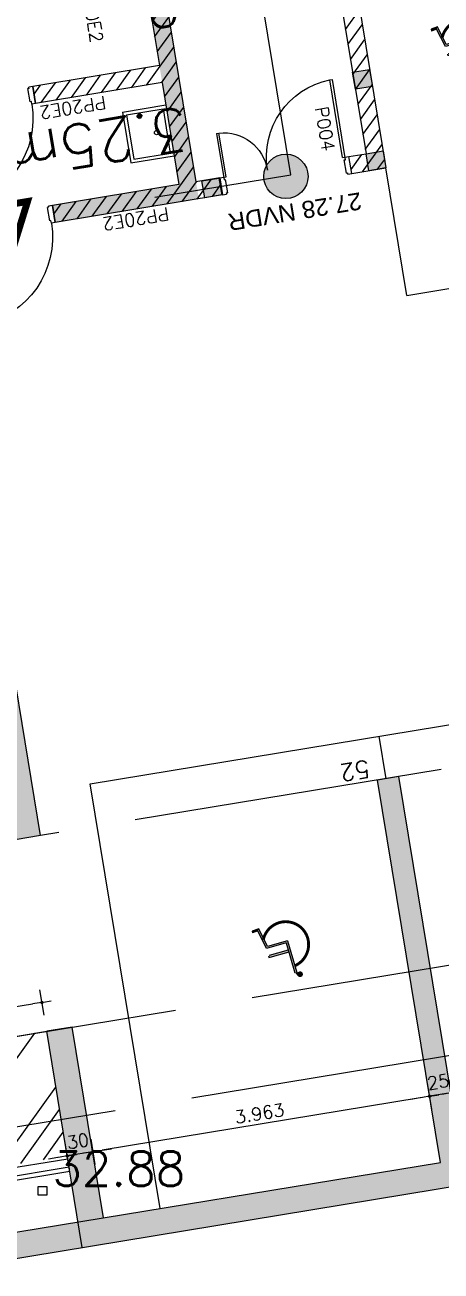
# Model space of a CAD drawing. Header units: millimetres. Extents: x 33240 to 33395, y 51607 to 51720.
# Drawn here: x 33292.47 to 33297.3, y 51626.94 to 51641.42 of the extents above; entities that cross this region are included whole.
import ezdxf
from ezdxf.enums import TextEntityAlignment as Align

# ---------------------------------------------------------------- set-up
doc = ezdxf.new("R2010")
doc.units = ezdxf.units.MM
doc.header["$LTSCALE"] = 0.3
doc.header["$MEASUREMENT"] = 0
doc.header["$PDMODE"] = 34
doc.header["$PDSIZE"] = 0.3
doc.linetypes.add('ACAD_ISO02W100', pattern=[15, 12, -3])
doc.linetypes.add('ACAD_ISO08W100', pattern=[36, 24, -3, 6, -3])
doc.layers.get('0').update_dxf_attribs({"linetype": 'CONTINUOUS'})
doc.layers.get('DEFPOINTS').update_dxf_attribs({"linetype": 'CONTINUOUS'})
for name, color, linetype in [('00-TRAMES-BAT', 7, 'ACAD_ISO08W100'), ('02-MURS-MACONNERIE', 241, 'CONTINUOUS'), ('02-MURS-PORTEUR', 1, 'CONTINUOUS'), ('05-MEN-EXT', 142, 'CONTINUOUS'), ('05-MEN-EXT-NUM', 3, 'CONTINUOUS'), ('05-MEN-INT', 4, 'CONTINUOUS'), ('08-EQUI-HANDI', 151, 'CONTINUOUS'), ('08-EQUI-SANITAIRE', 121, 'CONTINUOUS'), ('09-COT-INT', 7, 'CONTINUOUS'), ('10-ANN-ALTITUDE', 152, 'CONTINUOUS'), ('10-ANN-ALTITUDE-GEO', 152, 'CONTINUOUS'), ('10-ANN-SURF', 62, 'CONTINUOUS'), ('10-ANN-TEXTE', 3, 'CONTINUOUS'), ('11-RES-ISOL-FEU', 2, 'CONTINUOUS'), ('11-RES-VMC', 111, 'CONTINUOUS'), ('14-HACH-MACONNERIE', 4, 'CONTINUOUS'), ('14-HACH-MURS', 253, 'CONTINUOUS')]:
    doc.layers.add(name, color=color, linetype=linetype)
doc.styles.add('ANN', font='romans.shx')
doc.styles.add('COT', font='romans.shx')
doc.styles.add('NIV', font='ARIAL.TTF', dxfattribs={"height": 0.2})
doc.styles.add('SURF', font='romans.shx', dxfattribs={"height": 0.5})
doc.dimstyles.new('COTEXT', dxfattribs={"dimtxt": 0.15, "dimasz": 0.11, "dimexe": 0, "dimexo": 0, "dimgap": 0.05, "dimtad": 1, "dimdec": 3, "dimdsep": 46, "dimtxsty": 'COT', "dimblk1": 'COTBLOC', "dimblk2": 'COTBLOC', "dimsah": 1, "dimcen": -0.1, "dimse1": 1, "dimse2": 1, "dimadec": 0, "dimazin": 0, "dimtfac": 1, "dimtdec": 3, "dimtmove": 2, "dimatfit": 3, "dimldrblk": 'COTBLOC', "dimfxl": 1, "dimtolj": 1, "dimarcsym": 0})

# ---------------------------------------------------------------- blocks, each defined once
blk = doc.blocks.new('BL7', base_point=(1.5, 1))
blk.add_lwpolyline([(1, 0.5), (1, 1.5), (2, 1.5), (2, 0.5), (1, 0.5)])
blk = doc.blocks.new('HAND')
for p, q in [((-0.029, -0.041), (-0.075, 0.341)), ((-0.007, -0.019), (-0.053, 0.341)), ((-0.02, 0.091), (0.207, 0.118)), ((-0.017, 0.069), (0.209, 0.096)), ((-0.007, -0.019), (0.227, 0.009)), ((0.217, 0.097), (0.214, 0.119)), ((0.227, 0.009), (0.295, -0.209)), ((-0.029, -0.041), (0.212, -0.013)), ((0.212, -0.013), (0.278, -0.231)), ((0.278, -0.231), (0.357, -0.218)), ((0.295, -0.209), (0.357, -0.196)), ((0.357, -0.218), (0.357, -0.196))]:
    blk.add_line(p, q)
at = {"const_width": 0.0332}
blk.add_lwpolyline([(-0.125, 0.367, 1), (-0.092, 0.367, 1)], format="xyb", close=True, dxfattribs=at)
for points in [[(-0.061, 0.261, 0.340767), (-0.266, 0.002, 0.340767)], [(-0.266, 0.002, 0.827992), (0.247, -0.099, 0.827992)]]:
    blk.add_lwpolyline(points, format="xyb", dxfattribs=at)
for points in [[(-0.074, 0.341), (-0.087, 0.341), (-0.053, 0.341), (-0.081, 0.385)], [(-0.075, 0.341), (-0.029, -0.041), (-0.053, 0.341), (-0.007, -0.019)], [(-0.065, 0.26), (-0.065, 0.263), (-0.067, 0.276), (-0.065, 0.263)], [(-0.065, 0.26), (-0.065, 0.263), (-0.067, 0.276), (-0.065, 0.263)], [(-0.007, -0.019), (-0.029, -0.041), (0.227, 0.009), (0.212, -0.013)], [(-0.02, 0.091), (-0.017, 0.069), (-0.021, 0.091), (-0.018, 0.069)], [(-0.02, 0.091), (-0.017, 0.069), (0.214, 0.119), (0.217, 0.097)], [(0.212, -0.013), (0.278, -0.231), (0.227, 0.009), (0.295, -0.209)], [(0.231, -0.093), (0.237, -0.095), (0.234, -0.086), (0.237, -0.095)], [(0.278, -0.231), (0.357, -0.218), (0.295, -0.209), (0.357, -0.196)]]:
    blk.add_solid(points)
blk = doc.blocks.new('MVP10')
for p, q in [((0.045, -0.03), (0.045, 1.03)), ((0.075, 1.03), (0.045, 1.03)), ((0.075, 1.03), (0.075, 0)), ((0.075, 0), (0, 0)), ((0, 0), (0, -0.2)), ((1.12, 0), (1.075, 0)), ((1.075, 0), (1.075, -0.03)), ((1.12, 0), (1.12, -0.2)), ((0.06, -0.03), (0.045, -0.03)), ((0.06, -0.03), (0.06, -0.185)), ((1.06, -0.03), (1.06, -0.185)), ((1.075, -0.03), (1.06, -0.03)), ((0.045, -0.2), (0, -0.2)), ((0.06, -0.185), (0.045, -0.185)), ((0.045, -0.185), (0.045, -0.2)), ((1.075, -0.185), (1.06, -0.185)), ((1.075, -0.185), (1.075, -0.2)), ((1.12, -0.2), (1.075, -0.2))]:
    blk.add_line(p, q)
for centre, radius, end in [((0.045, 0), 1.03, 88.3316), ((0.275, 0), 0.83, 0)]:
    blk.add_arc(centre, radius, 0, end)
blk = doc.blocks.new('COTBLOC')
for p, q in [((0, -1.3608), (0, 1.3608)), ((-0.76, 0), (-0.99, 0)), ((0, 0), (-0.76, 0)), ((0, 0), (0.76, 0)), ((0.76, 0), (0.99, 0))]:
    blk.add_line(p, q)
at = {"const_width": 0.15}
blk.add_lwpolyline([(-0.1, 0, 1), (0.1, 0, 1)], format="xyb", close=True, dxfattribs=at)
blk = doc.blocks.new('*D160')
at = {"layer": '09-COT-INT', "color": 0, "lineweight": -2}
for p, q in [((33297.413, 51629.013), (33297.166, 51628.973)), ((33297.521, 51629.031), (33297.63, 51629.049)), ((33297.058, 51628.955), (33296.949, 51628.937))]:
    blk.add_line(p, q, dxfattribs=at)
at = {"layer": 'DEFPOINTS', "color": 0}
for p in [(33297.166, 51628.973), (33297.292, 51628.206), (33297.539, 51628.246)]:
    blk.add_point(p, dxfattribs=at)
at = {"layer": '09-COT-INT', "color": 0, "lineweight": -2, "xscale": 0.11, "yscale": 0.11, "zscale": 0.11}
for p, rotation in [((33297.166, 51628.973), 9.350573668281081), ((33297.413, 51629.013), 189.350573668281)]:
    blk.add_blockref('COTBLOC', p, dxfattribs=dict(at, rotation=rotation))
at = {"layer": '09-COT-INT', "color": 0, "insert": (33297.265, 51629.141), "char_height": 0.15, "attachment_point": 5, "rotation": 9.3506, "style": 'COT'}
blk.add_mtext('\\A1;25', dxfattribs=at)
blk = doc.blocks.new('*D161')
at = {"layer": '09-COT-INT', "color": 0, "lineweight": -2}
blk.add_line((33297.058, 51628.955), (33293.364, 51628.347), dxfattribs=at)
at = {"layer": 'DEFPOINTS', "color": 0}
for p in [(33293.256, 51628.329), (33297.292, 51628.206), (33293.382, 51627.562)]:
    blk.add_point(p, dxfattribs=at)
at = {"layer": '09-COT-INT', "color": 0, "lineweight": -2, "xscale": 0.11, "yscale": 0.11, "zscale": 0.11}
for p, rotation in [((33297.166, 51628.973), 9.350573668281061), ((33293.256, 51628.329), 189.350573668281)]:
    blk.add_blockref('COTBLOC', p, dxfattribs=dict(at, rotation=rotation))
at = {"layer": '09-COT-INT', "color": 0, "insert": (33295.191, 51628.774), "char_height": 0.15, "attachment_point": 5, "rotation": 9.3506, "style": 'COT'}
blk.add_mtext('\\A1;3.963', dxfattribs=at)
blk = doc.blocks.new('*D162')
at = {"layer": '09-COT-INT', "color": 0, "lineweight": -2}
for p, q in [((33292.851, 51628.262), (33292.742, 51628.244)), ((33293.256, 51628.329), (33292.96, 51628.28)), ((33293.364, 51628.347), (33293.473, 51628.364))]:
    blk.add_line(p, q, dxfattribs=at)
at = {"layer": 'DEFPOINTS', "color": 0}
for p in [(33292.96, 51628.28), (33293.382, 51627.562), (33293.135, 51627.217)]:
    blk.add_point(p, dxfattribs=at)
at = {"layer": '09-COT-INT', "color": 0, "lineweight": -2, "xscale": 0.11, "yscale": 0.11, "zscale": 0.11}
for p, rotation in [((33292.96, 51628.28), 9.350573668281081), ((33293.256, 51628.329), 189.350573668281)]:
    blk.add_blockref('COTBLOC', p, dxfattribs=dict(at, rotation=rotation))
at = {"layer": '09-COT-INT', "color": 0, "insert": (33293.083, 51628.452), "char_height": 0.15, "attachment_point": 5, "rotation": 9.3506, "style": 'COT'}
blk.add_mtext('\\A1;30', dxfattribs=at)
blk = doc.blocks.new('MVP95')
for p, q in [((0.045, -0.03), (0.045, 0.915)), ((0.075, 0.915), (0.045, 0.915)), ((0.075, 0), (0.075, 0.915)), ((1.475, 0.515), (1.445, 0.515)), ((1.445, 0), (1.445, 0.515)), ((1.475, 0.515), (1.475, -0.03)), ((0, -0.2), (0, 0)), ((0.075, 0), (0, 0)), ((0.06, -0.03), (0.045, -0.03)), ((0.06, -0.185), (0.06, -0.03)), ((1.52, 0), (1.445, 0)), ((1.46, -0.03), (1.46, -0.185)), ((1.475, -0.03), (1.46, -0.03)), ((1.52, 0), (1.52, -0.2)), ((0.045, -0.2), (0, -0.2)), ((0.045, -0.2), (0.045, -0.185)), ((0.06, -0.185), (0.045, -0.185)), ((1.475, -0.185), (1.46, -0.185)), ((1.475, -0.185), (1.475, -0.2)), ((1.52, -0.2), (1.475, -0.2))]:
    blk.add_line(p, q)
for centre, radius, start, end in [((0.045, 0), 0.915, 359.9692, 88.1212), ((1.475, 0.001), 0.515, 93.3395, 180.0973)]:
    blk.add_arc(centre, radius, start, end)
blk = doc.blocks.new('*D50')
at = {"layer": '09-COT-INT', "color": 0, "lineweight": -2}
blk.add_line((33292.557, 51630.045), (33285.821, 51628.935), dxfattribs=at)
at = {"layer": 'DEFPOINTS', "color": 0}
for p in [(33292.721, 51629.728), (33285.712, 51628.918), (33285.767, 51628.583)]:
    blk.add_point(p, dxfattribs=at)
at = {"layer": '09-COT-INT', "color": 0, "lineweight": -2, "xscale": 0.11, "yscale": 0.11, "zscale": 0.11}
for p, rotation in [((33292.666, 51630.063), 9.350573668281061), ((33285.712, 51628.918), 189.350573668281)]:
    blk.add_blockref('COTBLOC', p, dxfattribs=dict(at, rotation=rotation))
at = {"layer": '09-COT-INT', "color": 0, "insert": (33289.169, 51629.613), "char_height": 0.15, "attachment_point": 5, "rotation": 9.3506, "style": 'COT'}
blk.add_mtext('\\A1;7.048', dxfattribs=at)
blk = doc.blocks.new('PF1-2H')
blk.add_hatch(color=256).paths.add_polyline_path([(-0.001288, 0, 1), (0.001288, 0, 1)])
blk.add_circle((0, 0), 0.001288)
blk = doc.blocks.new('CF1H')
at = {"const_width": 0.0004}
blk.add_lwpolyline([(-0.001288, 0), (0.001288, 0), (0, 0.002576)], close=True, dxfattribs=at)
blk = doc.blocks.new('CARRE2')
blk.add_hatch(color=256).paths.add_polyline_path([(-0.1, 0.1), (0.1, 0.1), (0.1, -0.1), (-0.1, -0.1)])
blk.add_lwpolyline([(-0.1, 0.1), (0.1, 0.1), (0.1, -0.1), (-0.1, -0.1)], close=True)

msp = doc.modelspace()

# ---------------------------------------------------------------- hatches: boundary and pattern name
at = {"layer": '10-ANN-TEXTE'}
h = msp.add_hatch(dxfattribs=at)
h.set_pattern_fill('ANSI34', color=256, scale=1.5, style=0)
h.set_pattern_definition([(234.3505737, (3e-08, 0.075), (0.914173075, -0.655677199), []), (234.3505737, (-0.2616, 0.0319), (0.914173075, -0.655677199), []), (234.3505737, (-0.5233, -0.0112), (0.914173075, -0.655677199), []), (234.3505737, (-0.7849, -0.0542), (0.914173075, -0.655677199), [])])
h.paths.add_polyline_path([(33292.7211, 51629.728), (33285.7672, 51628.5829), (33286.0056, 51627.1349), (33292.9596, 51628.2799)])
at = {"layer": '14-HACH-MACONNERIE', "ltscale": 10}
h = msp.add_hatch(dxfattribs=at)
h.set_pattern_fill('ANSI31', color=256, style=0)
h.set_pattern_definition([(234.35057367, (57785.36794, 108093.83487), (0.1015747861, -0.07285302208), [])])
h.paths.add_polyline_path([(33296.4276, 51639.9206), (33296.2302, 51639.8881), (33296.2627, 51639.6908), (33296.6574, 51639.7558), (33295.8677, 51644.5514), (33295.6704, 51644.5189)])
h.paths.add_polyline_path([(33294.0293, 51640.9446), (33292.5598, 51640.7027), (33292.5923, 51640.5053), (33294.0618, 51640.7473), (33294.2568, 51639.5631), (33292.7873, 51639.3213), (33292.8198, 51639.1239), (33294.7629, 51639.4438), (33294.7304, 51639.6411), (33294.4541, 51639.5956), (33293.697, 51644.194), (33293.4996, 51644.1615)])
h.paths.add_polyline_path([(33291.5134, 51638.9088), (33291.7147, 51638.9419), (33291.6822, 51639.1392), (33291.4809, 51639.1061)])
h.paths.add_polyline_path([(33291.286, 51640.2902), (33291.4872, 51640.3234), (33291.4547, 51640.5207), (33291.2535, 51640.4875)])
at = {"layer": '14-HACH-MURS', "ltscale": 10}
h = msp.add_hatch(color=256, dxfattribs=at)
h.paths.add_polyline_path([(33292.3547, 51631.9532), (33292.6507, 51632.0019), (33290.6913, 51643.9015), (33290.3953, 51643.8528), (33291.0094, 51640.123), (33288.0098, 51639.6292), (33288.0423, 51639.4321), (33291.0419, 51639.9257)])
h.paths.add_polyline_path([(33290.688, 51643.9214), (33290.392, 51643.8727), (33289.7096, 51648.0169), (33293.2421, 51648.5986), (33293.2746, 51648.4011), (33289.9395, 51647.852), (33290.4594, 51644.6946), (33290.5581, 51644.7108)])
h = msp.add_hatch(color=256, dxfattribs=at)
h.paths.add_polyline_path([(33317.4796, 51636.0903), (33317.2823, 51636.0578), (33318.0134, 51631.6176), (33313.0798, 51630.8053), (33312.3487, 51635.2455), (33312.102, 51635.2048), (33312.8332, 51630.7646), (33307.8996, 51629.9523), (33307.1685, 51634.3925), (33306.9218, 51634.3519), (33307.6529, 51629.9116), (33302.7194, 51629.0993), (33301.9882, 51633.5395), (33301.7415, 51633.4989), (33302.4727, 51629.0587), (33297.5391, 51628.2463), (33296.808, 51632.6865), (33296.5613, 51632.6459), (33297.2924, 51628.2057), (33293.3819, 51627.5617), (33293.0171, 51629.7767), (33292.7211, 51629.728), (33293.1346, 51627.217), (33318.2595, 51631.3541)])
h.paths.add_polyline_path([(33354.8863, 51637.3852), (33354.1064, 51642.1214), (33353.9091, 51642.0889), (33354.6402, 51637.6487), (33349.5093, 51636.8038), (33348.7782, 51641.244), (33348.5315, 51641.2034), (33349.2626, 51636.7632), (33344.3291, 51635.9508), (33343.5979, 51640.391), (33343.3513, 51640.3504), (33344.0824, 51635.9102), (33339.1488, 51635.0979), (33338.4177, 51639.5381), (33338.171, 51639.4974), (33338.9022, 51635.0572), (33333.9686, 51634.2449), (33333.2375, 51638.6851), (33332.9908, 51638.6444), (33333.7219, 51634.2042), (33328.7884, 51633.3919), (33328.0572, 51637.8321), (33327.8105, 51637.7915), (33328.5417, 51633.3512), (33323.6081, 51632.5389), (33322.877, 51636.9791), (33322.6303, 51636.9385), (33323.3614, 51632.4983), (33318.4279, 51631.6859), (33317.6967, 51636.1261), (33317.4994, 51636.0936), (33318.2793, 51631.3574)])
h.paths.add_polyline_path([(33376.0083, 51647.3889), (33376.0327, 51647.2409), (33376.1314, 51647.2572), (33377.1044, 51641.3477), (33368.1286, 51639.8697), (33367.5025, 51643.6724), (33367.5518, 51643.6805), (33367.5193, 51643.8778), (33367.47, 51643.8697), (33367.3975, 51644.31), (33367.1508, 51644.2693), (33367.882, 51639.8291), (33365.4152, 51639.4229), (33364.684, 51643.8631), (33364.4374, 51643.8225), (33365.1685, 51639.3823), (33360.2349, 51638.5699), (33359.5038, 51643.0102), (33359.2571, 51642.9695), (33359.9883, 51638.5293), (33355.0547, 51637.717), (33354.3236, 51642.1572), (33354.1262, 51642.1247), (33354.9061, 51637.3884), (33377.4492, 51641.1005), (33376.403, 51647.4539)])
h.paths.add_polyline_path([(33375.5206, 51647.2736), (33374.395, 51647.0882), (33369.1311, 51643.9405), (33369.0516, 51643.9274), (33369.0191, 51644.1248), (33369.0611, 51644.1317), (33374.3357, 51647.2858), (33375.4873, 51647.4754)])
h.paths.add_polyline_path([(33293.1346, 51627.217), (33286.1312, 51626.0638), (33276.9489, 51627.6187), (33267.5835, 51626.4718), (33266.0816, 51635.5929), (33278.0892, 51637.5701), (33278.021, 51637.9845), (33281.0255, 51638.4792), (33280.98, 51638.7556), (33281.1773, 51638.7881), (33281.2228, 51638.5117), (33285.6417, 51639.2393), (33285.6742, 51639.0421), (33280.1058, 51638.1253), (33280.1242, 51638.0138), (33279.9268, 51637.9813), (33279.9085, 51638.0928), (33278.2508, 51637.8199), (33278.319, 51637.4052), (33266.4101, 51635.4442), (33267.8328, 51626.8046), (33276.9558, 51627.9218), (33286.1319, 51626.368), (33293.0858, 51627.513)])

# ---------------------------------------------------------------- linework, layer by layer
at = {"layer": '00-TRAMES-BAT'}
msp.add_line((33376.1041, 51642.4043), (33288.269, 51627.941), dxfattribs=at)
at = {"layer": '02-MURS-MACONNERIE'}
for p, q in [((33295.6704, 51644.5189), (33296.4276, 51639.9206)), ((33295.8677, 51644.5514), (33296.6574, 51639.7558)), ((33293.697, 51644.194), (33294.4541, 51639.5956)), ((33293.4996, 51644.1614), (33294.0293, 51640.9446)), ((33294.0293, 51640.9446), (33292.5598, 51640.7027)), ((33294.0618, 51640.7473), (33292.5923, 51640.5053)), ((33294.0618, 51640.7473), (33294.2568, 51639.5631)), ((33292.5598, 51640.7027), (33292.5923, 51640.5053)), ((33296.2302, 51639.8881), (33296.4276, 51639.9206)), ((33296.2627, 51639.6908), (33296.2302, 51639.8881)), ((33296.2627, 51639.6908), (33296.6574, 51639.7558)), ((33294.2568, 51639.5631), (33292.7873, 51639.3213)), ((33294.7304, 51639.6411), (33294.4541, 51639.5956)), ((33294.7629, 51639.4438), (33294.7304, 51639.6411)), ((33294.7629, 51639.4438), (33292.8198, 51639.1239)), ((33292.7873, 51639.3213), (33292.8198, 51639.1239))]:
    msp.add_line(p, q, dxfattribs=at)
at = {"layer": '02-MURS-PORTEUR', "color": 4, "linetype": 'Continuous'}
for p, q in [((33296.9012, 51638.2749), (33353.0996, 51647.5287)), ((33293.2241, 51632.6021), (33353.6307, 51642.5488)), ((33296.9012, 51638.2749), (33296.6574, 51639.7558)), ((33296.66, 51632.6621), (33296.5789, 51633.1545)), ((33294.0363, 51627.6695), (33293.2241, 51632.6021))]:
    msp.add_line(p, q, dxfattribs=at)
at = {"layer": '02-MURS-PORTEUR', "color": 4, "linetype": 'ACAD_ISO02W100'}
for p, q in [((33281.785, 51627.9272), (33372.8915, 51642.929)), ((33301.7415, 51633.4989), (33292.6507, 51632.0019))]:
    msp.add_line(p, q, dxfattribs=at)
at = {"layer": '02-MURS-PORTEUR'}
for p, q in [((33292.6507, 51632.0019), (33291.4809, 51639.1061)), ((33286.1312, 51626.0638), (33354.8863, 51637.3852)), ((33296.808, 51632.6865), (33296.5613, 51632.6459)), ((33297.2924, 51628.2057), (33296.5613, 51632.6459)), ((33297.5391, 51628.2463), (33296.808, 51632.6865)), ((33292.6507, 51632.0019), (33292.3547, 51631.9532)), ((33293.0171, 51629.7767), (33292.7211, 51629.728)), ((33293.1346, 51627.217), (33292.7211, 51629.728)), ((33293.3819, 51627.5617), (33293.0171, 51629.7767)), ((33286.1319, 51626.368), (33297.2924, 51628.2057))]:
    msp.add_line(p, q, dxfattribs=at)
at = {"layer": '02-MURS-PORTEUR', "color": 4}
for p, q in [((33285.7672, 51628.5829), (33292.7211, 51629.728)), ((33286.0109, 51627.1028), (33292.9648, 51628.2479))]:
    msp.add_line(p, q, dxfattribs=at)
at = {"layer": '08-EQUI-SANITAIRE'}
for p, q in [((33293.6012, 51640.4057), (33294.1044, 51640.4886)), ((33293.6471, 51640.3728), (33294.0714, 51640.4426)), ((33294.0714, 51640.4426), (33294.1559, 51639.9295)), ((33293.6012, 51640.4057), (33293.6987, 51639.8137)), ((33293.6471, 51640.3728), (33293.7316, 51639.8597)), ((33293.6987, 51639.8137), (33294.2019, 51639.8966)), ((33293.7316, 51639.8597), (33294.1559, 51639.9295))]:
    msp.add_line(p, q, dxfattribs=at)
msp.add_circle((33293.9966, 51640.1668), 0.025, dxfattribs=at)
at = {"layer": '11-RES-ISOL-FEU', "linetype": 'ACAD_ISO02W100', "const_width": 0.2}
msp.add_lwpolyline([(33292.8035, 51639.2226), (33294.3717, 51639.4807), (33293.5626, 51644.3948)], dxfattribs=at)
at = {"layer": '11-RES-ISOL-FEU'}
msp.add_lwpolyline([(33293.977, 51639.4157), (33295.5558, 51639.6757), (33294.7499, 51644.5701)], dxfattribs=at)
at = {"layer": '11-RES-VMC'}
for p, q in [((33292.9811, 51628.1492), (33286.0272, 51627.0042)), ((33292.9892, 51628.0999), (33286.0353, 51626.9548))]:
    msp.add_line(p, q, dxfattribs=at)

# ---------------------------------------------------------------- block references
at = {"layer": '05-MEN-EXT', "xscale": -1}
for name, p, rotation in [('MVP95', (33296.2302, 51639.8881), 9.350573538133249), ('MVP10', (33291.7147, 51638.942), 189.3505736754771)]:
    msp.add_blockref(name, p, dxfattribs=dict(at, rotation=rotation))
at = {"layer": '05-MEN-INT', "xscale": -1, "rotation": 189.3505736754771}
msp.add_blockref('MVP10', (33291.4872, 51640.3234), dxfattribs=at)
at = {"layer": '08-EQUI-HANDI', "rotation": 189.350573668281}
for p in [(33297.5712, 51641.2107), (33295.4956, 51630.7353)]:
    msp.add_blockref('HAND', p, dxfattribs=at)
at = {"layer": '10-ANN-ALTITUDE-GEO', "linetype": 'Continuous', "xscale": 0.09999999999854481, "yscale": 0.09999999999854481}
msp.add_blockref('BL7', (33292.6727, 51627.8741), dxfattribs=at)
msp.add_blockref('BL7', (33292.6727, 51627.8741), dxfattribs=at)
at = {"layer": '11-RES-ISOL-FEU'}
for p, rotation in [((33296.3865, 51640.7857), 99.35054046263679), ((33296.5425, 51639.8382), 9.351098152444004), ((33294.6373, 51639.5245), 9.351098152444004)]:
    msp.add_blockref('CARRE2', p, dxfattribs=dict(at, rotation=rotation))
at = {"layer": '11-RES-ISOL-FEU', "linetype": 'Continuous', "xscale": 199.9999999999998, "yscale": 200, "zscale": 200, "rotation": 189.3505736683658}
for name, p in [('PF1-2H', (33295.4978, 51639.6586)), ('CF1H', (33292.2448, 51639.325))]:
    msp.add_blockref(name, p, dxfattribs=at)

# ---------------------------------------------------------------- texts
at = {"layer": '05-MEN-EXT-NUM', "style": 'ANN'}
msp.add_text('P004', height=0.15, rotation=279.35057, dxfattribs=at).set_placement((33295.8351, 51640.4541))
at = {"layer": '10-ANN-ALTITUDE', "style": 'NIV'}
msp.add_text('27.28 NVDR', height=0.2, rotation=189.35057, dxfattribs=at).set_placement((33296.3582, 51639.475))
at = {"layer": '10-ANN-ALTITUDE-GEO', "linetype": 'Continuous', "style": 'ANN'}
msp.add_text('32.88', height=0.4, dxfattribs=at).set_placement((33292.7867, 51627.9325))
at = {"layer": '10-ANN-SURF', "style": 'SURF'}
for s, p in [('9.32m2', (33295.0728, 51642.0637)), ('3.25m2', (33293.0537, 51640.26))]:
    msp.add_text(s, height=0.5, rotation=189.35057, dxfattribs=at).set_placement(p, align=Align.CENTER)
at = {"layer": '10-ANN-TEXTE', "style": 'ANN'}
for s, height, rotation, p in [('PP20E2', 0.15, 279.35057, (33293.104, 51641.9699)), ('PP20E2', 0.15, 189.35057, (33293.398, 51640.5943)), ('PP20E2', 0.15, 189.35057, (33294.1289, 51639.3)), ('52', 0.2, 189.35057, (33296.4511, 51632.8796))]:
    msp.add_text(s, height=height, rotation=rotation, dxfattribs=at).set_placement(p)

# ---------------------------------------------------------------- dimensions: what is measured, and where the dimension line sits
at = {"layer": '09-COT-INT'}
for base, p1, p2, picture, middle in [((33285.7121, 51628.9176), (33292.7211, 51629.728), (33285.7672, 51628.5829), '*D50', (33289.1687, 51629.6135)), ((33293.2556, 51628.3287), (33297.2924, 51628.2057), (33293.3819, 51627.5617), '*D161', (33295.1906, 51628.774))]:
    dim = msp.add_linear_dim(base=base, p1=p1, p2=p2, angle=189.35057, dimstyle='COTEXT', dxfattribs=at)
    dim.commit()
    dim.dimension.update_dxf_attribs({"geometry": picture, "text_midpoint": middle})
for base, p1, p2, text, picture, middle in [((33297.1661, 51628.9726), (33297.5391, 51628.2463), (33297.2924, 51628.2057), '25', '*D160', (33297.2651, 51629.1409)), ((33292.9596, 51628.2799), (33293.3819, 51627.5617), (33293.1346, 51627.217), '30', '*D162', (33293.0832, 51628.4523))]:
    dim = msp.add_linear_dim(base=base, p1=p1, p2=p2, angle=189.35057, text=text, dimstyle='COTEXT', dxfattribs=at)
    dim.commit()
    dim.dimension.update_dxf_attribs({"geometry": picture, "text_midpoint": middle})

doc.saveas('drawing.dxf')
